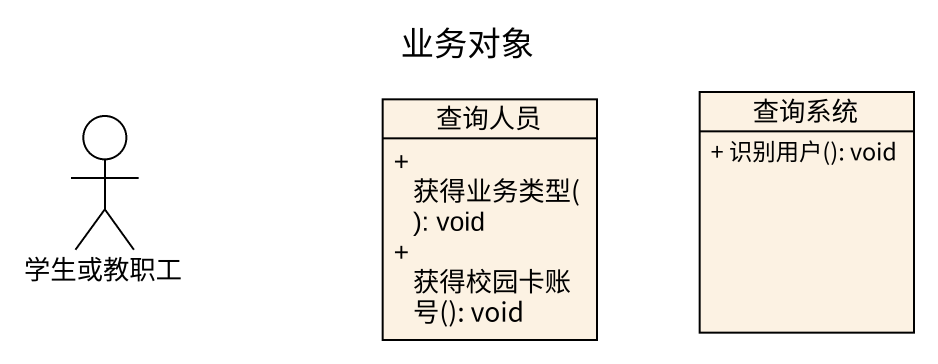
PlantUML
@startuml
title 业务对象
allowmixing
hide circle
hide empty members
skinparam classAttributeIconSize 0
actor 学生或教职工
class 查询人员 {
  + 获得业务类型(): void
  + 获得校园卡账号(): void
}
class 查询系统 {
  + 识别用户(): void
}
@enduml
